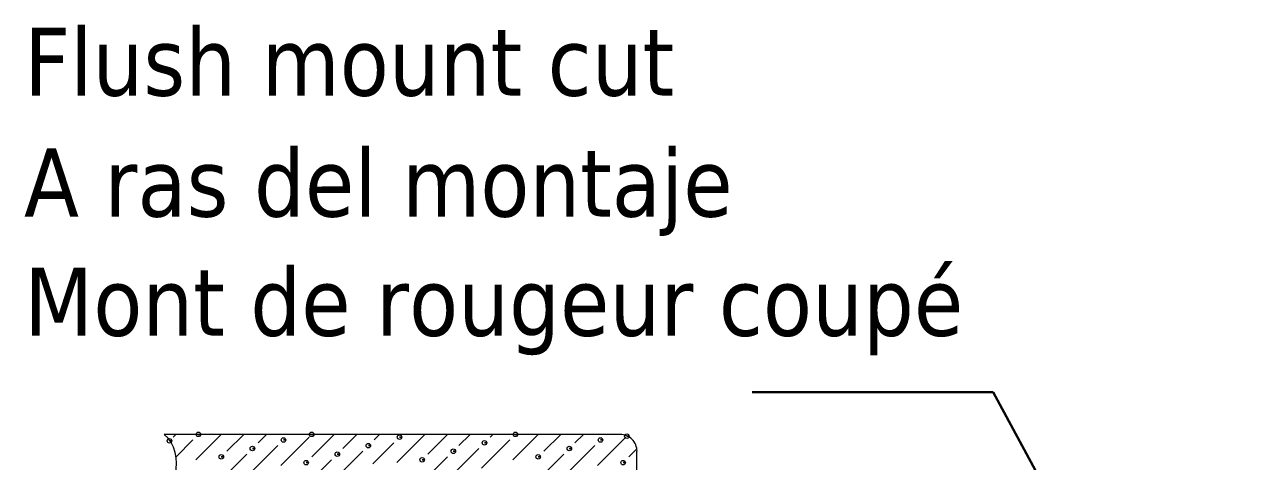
# Model space of a CAD drawing. Header units: millimetres. Extents: x 24811 to 87764, y -117823 to -2257.
# Drawn here: x 87389.1 to 87531, y -117571.4 to -117521.1 of the extents above; entities that cross this region are included whole.
import ezdxf

# ---------------------------------------------------------------- set-up
doc = ezdxf.new("R2010")
doc.units = ezdxf.units.MM
doc.layers.add('尺寸標注', color=1, linetype='Continuous', lineweight=30)
doc.layers.add('細實線', color=1, linetype='Continuous', lineweight=13)
doc.styles.add('DIM', font='txt.shx', dxfattribs={"width": 0.7, "bigfont": 'chineset.shx'})
doc.dimstyles.new('mm+in(开孔纸尺寸)', dxfattribs={"dimscale": 3, "dimtxt": 3.8, "dimasz": 2, "dimexe": 1.25, "dimexo": 0.625, "dimgap": 2, "dimtad": 1, "dimdec": 1, "dimtxsty": 'DIM', "dimcen": 0, "dimclrd": 256, "dimclre": 256, "dimclrt": 3, "dimadec": 0, "dimazin": 0, "dimtfac": 1, "dimtdec": 1, "dimtofl": 0, "dimtmove": 0, "dimatfit": 1, "dimfxl": 1, "dimlwd": -1, "dimarcsym": 0})

# ---------------------------------------------------------------- blocks, each defined once
blk = doc.blocks.new('egege')
at = {"layer": '細實線', "lineweight": 9}
for points, knots in [([(87352.15, -116560.42), (87350.83, -116557.89), (87352.22, -116555.81), (87352.6, -116553.36), (87352.6, -116553.36), (87352.86, -116551.68), (87352.64, -116549.82), (87351.27, -116548.77)], [0, 0, 0, 0, 0.333333, 0.333333, 0.333333, 0.333333, 1, 1, 1, 1]), ([(87355.22, -116548.76), (87355.22, -116548.76), (87355.48, -116548.76), (87355.48, -116548.76), (87355.48, -116548.76), (87355.48, -116548.62), (87355.37, -116548.5), (87355.22, -116548.5), (87355.22, -116548.5), (87355.08, -116548.5), (87354.96, -116548.62), (87354.96, -116548.76), (87354.96, -116548.76), (87354.96, -116548.91), (87355.08, -116549.02), (87355.22, -116549.02), (87355.22, -116549.02), (87355.37, -116549.02), (87355.48, -116548.91), (87355.48, -116548.76), (87355.48, -116548.76), (87355.48, -116548.76), (87355.22, -116548.76), (87355.22, -116548.76)], [0, 0, 0, 0, 0.142857, 0.142857, 0.142857, 0.142857, 0.285714, 0.285714, 0.285714, 0.285714, 0.428571, 0.428571, 0.428571, 0.428571, 0.571429, 0.571429, 0.571429, 0.571429, 0.714286, 0.714286, 0.714286, 0.714286, 1, 1, 1, 1]), ([(87368.27, -116548.76), (87368.27, -116548.76), (87368.53, -116548.76), (87368.53, -116548.76), (87368.53, -116548.76), (87368.53, -116548.62), (87368.41, -116548.5), (87368.27, -116548.5), (87368.27, -116548.5), (87368.12, -116548.5), (87368.01, -116548.62), (87368.01, -116548.76), (87368.01, -116548.76), (87368.01, -116548.91), (87368.12, -116549.02), (87368.27, -116549.02), (87368.27, -116549.02), (87368.41, -116549.02), (87368.53, -116548.91), (87368.53, -116548.76), (87368.53, -116548.76), (87368.53, -116548.76), (87368.27, -116548.76), (87368.27, -116548.76)], [0, 0, 0, 0, 0.142857, 0.142857, 0.142857, 0.142857, 0.285714, 0.285714, 0.285714, 0.285714, 0.428571, 0.428571, 0.428571, 0.428571, 0.571429, 0.571429, 0.571429, 0.571429, 0.714286, 0.714286, 0.714286, 0.714286, 1, 1, 1, 1]), ([(87378.39, -116549.07), (87378.39, -116549.07), (87378.65, -116549.07), (87378.65, -116549.07), (87378.65, -116549.07), (87378.65, -116548.93), (87378.53, -116548.81), (87378.39, -116548.81), (87378.39, -116548.81), (87378.25, -116548.81), (87378.13, -116548.93), (87378.13, -116549.07), (87378.13, -116549.07), (87378.13, -116549.22), (87378.25, -116549.33), (87378.39, -116549.33), (87378.39, -116549.33), (87378.53, -116549.33), (87378.65, -116549.22), (87378.65, -116549.07), (87378.65, -116549.07), (87378.65, -116549.07), (87378.39, -116549.07), (87378.39, -116549.07)], [0, 0, 0, 0, 0.142857, 0.142857, 0.142857, 0.142857, 0.285714, 0.285714, 0.285714, 0.285714, 0.428571, 0.428571, 0.428571, 0.428571, 0.571429, 0.571429, 0.571429, 0.571429, 0.714286, 0.714286, 0.714286, 0.714286, 1, 1, 1, 1]), ([(87391.74, -116548.76), (87391.74, -116548.76), (87392, -116548.76), (87392, -116548.76), (87392, -116548.76), (87392, -116548.62), (87391.89, -116548.5), (87391.74, -116548.5), (87391.74, -116548.5), (87391.6, -116548.5), (87391.48, -116548.62), (87391.48, -116548.76), (87391.48, -116548.76), (87391.48, -116548.91), (87391.6, -116549.02), (87391.74, -116549.02), (87391.74, -116549.02), (87391.89, -116549.02), (87392, -116548.91), (87392, -116548.76), (87392, -116548.76), (87392, -116548.76), (87391.74, -116548.76), (87391.74, -116548.76)], [0, 0, 0, 0, 0.142857, 0.142857, 0.142857, 0.142857, 0.285714, 0.285714, 0.285714, 0.285714, 0.428571, 0.428571, 0.428571, 0.428571, 0.571429, 0.571429, 0.571429, 0.571429, 0.714286, 0.714286, 0.714286, 0.714286, 1, 1, 1, 1]), ([(87405.75, -116550.71), (87405.75, -116550.19), (87405.54, -116549.7), (87405.18, -116549.33), (87405.18, -116549.33), (87404.81, -116548.97), (87404.32, -116548.76), (87403.8, -116548.76)], [0, 0, 0, 0, 0.333333, 0.333333, 0.333333, 0.333333, 1, 1, 1, 1]), ([(87404.58, -116548.97), (87404.58, -116548.97), (87404.84, -116548.97), (87404.84, -116548.97), (87404.84, -116548.97), (87404.84, -116548.83), (87404.72, -116548.71), (87404.58, -116548.71), (87404.58, -116548.71), (87404.43, -116548.71), (87404.32, -116548.83), (87404.32, -116548.97), (87404.32, -116548.97), (87404.32, -116549.11), (87404.43, -116549.23), (87404.58, -116549.23), (87404.58, -116549.23), (87404.72, -116549.23), (87404.84, -116549.11), (87404.84, -116548.97), (87404.84, -116548.97), (87404.84, -116548.97), (87404.58, -116548.97), (87404.58, -116548.97)], [0, 0, 0, 0, 0.142857, 0.142857, 0.142857, 0.142857, 0.285714, 0.285714, 0.285714, 0.285714, 0.428571, 0.428571, 0.428571, 0.428571, 0.571429, 0.571429, 0.571429, 0.571429, 0.714286, 0.714286, 0.714286, 0.714286, 1, 1, 1, 1]), ([(87351.88, -116549.5), (87351.88, -116549.5), (87352.14, -116549.5), (87352.14, -116549.5), (87352.14, -116549.5), (87352.14, -116549.36), (87352.02, -116549.24), (87351.88, -116549.24), (87351.88, -116549.24), (87351.73, -116549.24), (87351.62, -116549.36), (87351.62, -116549.5), (87351.62, -116549.5), (87351.62, -116549.65), (87351.73, -116549.76), (87351.88, -116549.76), (87351.88, -116549.76), (87352.02, -116549.76), (87352.14, -116549.65), (87352.14, -116549.5), (87352.14, -116549.5), (87352.14, -116549.5), (87351.88, -116549.5), (87351.88, -116549.5)], [0, 0, 0, 0, 0.142857, 0.142857, 0.142857, 0.142857, 0.285714, 0.285714, 0.285714, 0.285714, 0.428571, 0.428571, 0.428571, 0.428571, 0.571429, 0.571429, 0.571429, 0.571429, 0.714286, 0.714286, 0.714286, 0.714286, 1, 1, 1, 1]), ([(87361.44, -116550.38), (87361.44, -116550.38), (87361.7, -116550.38), (87361.7, -116550.38), (87361.7, -116550.38), (87361.7, -116550.24), (87361.58, -116550.12), (87361.44, -116550.12), (87361.44, -116550.12), (87361.29, -116550.12), (87361.18, -116550.24), (87361.18, -116550.38), (87361.18, -116550.38), (87361.18, -116550.52), (87361.29, -116550.64), (87361.44, -116550.64), (87361.44, -116550.64), (87361.58, -116550.64), (87361.7, -116550.52), (87361.7, -116550.38), (87361.7, -116550.38), (87361.7, -116550.38), (87361.44, -116550.38), (87361.44, -116550.38)], [0, 0, 0, 0, 0.142857, 0.142857, 0.142857, 0.142857, 0.285714, 0.285714, 0.285714, 0.285714, 0.428571, 0.428571, 0.428571, 0.428571, 0.571429, 0.571429, 0.571429, 0.571429, 0.714286, 0.714286, 0.714286, 0.714286, 1, 1, 1, 1]), ([(87365.02, -116549.4), (87365.02, -116549.4), (87365.28, -116549.4), (87365.28, -116549.4), (87365.28, -116549.4), (87365.28, -116549.26), (87365.17, -116549.14), (87365.02, -116549.14), (87365.02, -116549.14), (87364.88, -116549.14), (87364.76, -116549.26), (87364.76, -116549.4), (87364.76, -116549.4), (87364.76, -116549.54), (87364.88, -116549.66), (87365.02, -116549.66), (87365.02, -116549.66), (87365.17, -116549.66), (87365.28, -116549.54), (87365.28, -116549.4), (87365.28, -116549.4), (87365.28, -116549.4), (87365.02, -116549.4), (87365.02, -116549.4)], [0, 0, 0, 0, 0.142857, 0.142857, 0.142857, 0.142857, 0.285714, 0.285714, 0.285714, 0.285714, 0.428571, 0.428571, 0.428571, 0.428571, 0.571429, 0.571429, 0.571429, 0.571429, 0.714286, 0.714286, 0.714286, 0.714286, 1, 1, 1, 1]), ([(87374.8, -116550.05), (87374.8, -116550.05), (87375.06, -116550.05), (87375.06, -116550.05), (87375.06, -116550.05), (87375.06, -116549.91), (87374.94, -116549.79), (87374.8, -116549.79), (87374.8, -116549.79), (87374.66, -116549.79), (87374.54, -116549.91), (87374.54, -116550.05), (87374.54, -116550.05), (87374.54, -116550.2), (87374.66, -116550.31), (87374.8, -116550.31), (87374.8, -116550.31), (87374.94, -116550.31), (87375.06, -116550.2), (87375.06, -116550.05), (87375.06, -116550.05), (87375.06, -116550.05), (87374.8, -116550.05), (87374.8, -116550.05)], [0, 0, 0, 0, 0.142857, 0.142857, 0.142857, 0.142857, 0.285714, 0.285714, 0.285714, 0.285714, 0.428571, 0.428571, 0.428571, 0.428571, 0.571429, 0.571429, 0.571429, 0.571429, 0.714286, 0.714286, 0.714286, 0.714286, 1, 1, 1, 1]), ([(87388.17, -116549.73), (87388.17, -116549.73), (87388.43, -116549.73), (87388.43, -116549.73), (87388.43, -116549.73), (87388.43, -116549.58), (87388.31, -116549.47), (87388.17, -116549.47), (87388.17, -116549.47), (87388.03, -116549.47), (87387.91, -116549.58), (87387.91, -116549.73), (87387.91, -116549.73), (87387.91, -116549.87), (87388.03, -116549.99), (87388.17, -116549.99), (87388.17, -116549.99), (87388.31, -116549.99), (87388.43, -116549.87), (87388.43, -116549.73), (87388.43, -116549.73), (87388.43, -116549.73), (87388.17, -116549.73), (87388.17, -116549.73)], [0, 0, 0, 0, 0.142857, 0.142857, 0.142857, 0.142857, 0.285714, 0.285714, 0.285714, 0.285714, 0.428571, 0.428571, 0.428571, 0.428571, 0.571429, 0.571429, 0.571429, 0.571429, 0.714286, 0.714286, 0.714286, 0.714286, 1, 1, 1, 1]), ([(87397.95, -116550.38), (87397.95, -116550.38), (87398.21, -116550.38), (87398.21, -116550.38), (87398.21, -116550.38), (87398.21, -116550.24), (87398.09, -116550.12), (87397.95, -116550.12), (87397.95, -116550.12), (87397.81, -116550.12), (87397.69, -116550.24), (87397.69, -116550.38), (87397.69, -116550.38), (87397.69, -116550.52), (87397.81, -116550.64), (87397.95, -116550.64), (87397.95, -116550.64), (87398.09, -116550.64), (87398.21, -116550.52), (87398.21, -116550.38), (87398.21, -116550.38), (87398.21, -116550.38), (87397.95, -116550.38), (87397.95, -116550.38)], [0, 0, 0, 0, 0.142857, 0.142857, 0.142857, 0.142857, 0.285714, 0.285714, 0.285714, 0.285714, 0.428571, 0.428571, 0.428571, 0.428571, 0.571429, 0.571429, 0.571429, 0.571429, 0.714286, 0.714286, 0.714286, 0.714286, 1, 1, 1, 1]), ([(87401.54, -116549.4), (87401.54, -116549.4), (87401.8, -116549.4), (87401.8, -116549.4), (87401.8, -116549.4), (87401.8, -116549.26), (87401.68, -116549.14), (87401.54, -116549.14), (87401.54, -116549.14), (87401.39, -116549.14), (87401.28, -116549.26), (87401.28, -116549.4), (87401.28, -116549.4), (87401.28, -116549.54), (87401.39, -116549.66), (87401.54, -116549.66), (87401.54, -116549.66), (87401.68, -116549.66), (87401.8, -116549.54), (87401.8, -116549.4), (87401.8, -116549.4), (87401.8, -116549.4), (87401.54, -116549.4), (87401.54, -116549.4)], [0, 0, 0, 0, 0.142857, 0.142857, 0.142857, 0.142857, 0.285714, 0.285714, 0.285714, 0.285714, 0.428571, 0.428571, 0.428571, 0.428571, 0.571429, 0.571429, 0.571429, 0.571429, 0.714286, 0.714286, 0.714286, 0.714286, 1, 1, 1, 1]), ([(87357.85, -116551.36), (87357.85, -116551.36), (87358.11, -116551.36), (87358.11, -116551.36), (87358.11, -116551.36), (87358.11, -116551.21), (87357.99, -116551.09), (87357.85, -116551.09), (87357.85, -116551.09), (87357.7, -116551.09), (87357.59, -116551.21), (87357.59, -116551.36), (87357.59, -116551.36), (87357.59, -116551.5), (87357.7, -116551.61), (87357.85, -116551.61), (87357.85, -116551.61), (87357.99, -116551.61), (87358.11, -116551.5), (87358.11, -116551.36), (87358.11, -116551.36), (87358.11, -116551.36), (87357.85, -116551.36), (87357.85, -116551.36)], [0, 0, 0, 0, 0.142857, 0.142857, 0.142857, 0.142857, 0.285714, 0.285714, 0.285714, 0.285714, 0.428571, 0.428571, 0.428571, 0.428571, 0.571429, 0.571429, 0.571429, 0.571429, 0.714286, 0.714286, 0.714286, 0.714286, 1, 1, 1, 1]), ([(87367.63, -116552.01), (87367.63, -116552.01), (87367.89, -116552.01), (87367.89, -116552.01), (87367.89, -116552.01), (87367.89, -116551.86), (87367.77, -116551.75), (87367.63, -116551.75), (87367.63, -116551.75), (87367.49, -116551.75), (87367.37, -116551.86), (87367.37, -116552.01), (87367.37, -116552.01), (87367.37, -116552.15), (87367.49, -116552.27), (87367.63, -116552.27), (87367.63, -116552.27), (87367.77, -116552.27), (87367.89, -116552.15), (87367.89, -116552.01), (87367.89, -116552.01), (87367.89, -116552.01), (87367.63, -116552.01), (87367.63, -116552.01)], [0, 0, 0, 0, 0.142857, 0.142857, 0.142857, 0.142857, 0.285714, 0.285714, 0.285714, 0.285714, 0.428571, 0.428571, 0.428571, 0.428571, 0.571429, 0.571429, 0.571429, 0.571429, 0.714286, 0.714286, 0.714286, 0.714286, 1, 1, 1, 1]), ([(87371.22, -116551.03), (87371.22, -116551.03), (87371.48, -116551.03), (87371.48, -116551.03), (87371.48, -116551.03), (87371.48, -116550.89), (87371.36, -116550.77), (87371.22, -116550.77), (87371.22, -116550.77), (87371.07, -116550.77), (87370.96, -116550.89), (87370.96, -116551.03), (87370.96, -116551.03), (87370.96, -116551.17), (87371.07, -116551.29), (87371.22, -116551.29), (87371.22, -116551.29), (87371.36, -116551.29), (87371.48, -116551.17), (87371.48, -116551.03), (87371.48, -116551.03), (87371.48, -116551.03), (87371.22, -116551.03), (87371.22, -116551.03)], [0, 0, 0, 0, 0.142857, 0.142857, 0.142857, 0.142857, 0.285714, 0.285714, 0.285714, 0.285714, 0.428571, 0.428571, 0.428571, 0.428571, 0.571429, 0.571429, 0.571429, 0.571429, 0.714286, 0.714286, 0.714286, 0.714286, 1, 1, 1, 1]), ([(87381, -116551.68), (87381, -116551.68), (87381.26, -116551.68), (87381.26, -116551.68), (87381.26, -116551.68), (87381.26, -116551.54), (87381.14, -116551.42), (87381, -116551.42), (87381, -116551.42), (87380.85, -116551.42), (87380.74, -116551.54), (87380.74, -116551.68), (87380.74, -116551.68), (87380.74, -116551.82), (87380.85, -116551.94), (87381, -116551.94), (87381, -116551.94), (87381.14, -116551.94), (87381.26, -116551.82), (87381.26, -116551.68), (87381.26, -116551.68), (87381.26, -116551.68), (87381, -116551.68), (87381, -116551.68)], [0, 0, 0, 0, 0.142857, 0.142857, 0.142857, 0.142857, 0.285714, 0.285714, 0.285714, 0.285714, 0.428571, 0.428571, 0.428571, 0.428571, 0.571429, 0.571429, 0.571429, 0.571429, 0.714286, 0.714286, 0.714286, 0.714286, 1, 1, 1, 1]), ([(87384.58, -116550.7), (87384.58, -116550.7), (87384.84, -116550.7), (87384.84, -116550.7), (87384.84, -116550.7), (87384.84, -116550.56), (87384.73, -116550.44), (87384.58, -116550.44), (87384.58, -116550.44), (87384.44, -116550.44), (87384.32, -116550.56), (87384.32, -116550.7), (87384.32, -116550.7), (87384.32, -116550.85), (87384.44, -116550.96), (87384.58, -116550.96), (87384.58, -116550.96), (87384.73, -116550.96), (87384.84, -116550.85), (87384.84, -116550.7), (87384.84, -116550.7), (87384.84, -116550.7), (87384.58, -116550.7), (87384.58, -116550.7)], [0, 0, 0, 0, 0.142857, 0.142857, 0.142857, 0.142857, 0.285714, 0.285714, 0.285714, 0.285714, 0.428571, 0.428571, 0.428571, 0.428571, 0.571429, 0.571429, 0.571429, 0.571429, 0.714286, 0.714286, 0.714286, 0.714286, 1, 1, 1, 1]), ([(87394.37, -116551.36), (87394.37, -116551.36), (87394.63, -116551.36), (87394.63, -116551.36), (87394.63, -116551.36), (87394.63, -116551.21), (87394.51, -116551.09), (87394.37, -116551.09), (87394.37, -116551.09), (87394.22, -116551.09), (87394.11, -116551.21), (87394.11, -116551.36), (87394.11, -116551.36), (87394.11, -116551.5), (87394.22, -116551.61), (87394.37, -116551.61), (87394.37, -116551.61), (87394.51, -116551.61), (87394.63, -116551.5), (87394.63, -116551.36), (87394.63, -116551.36), (87394.63, -116551.36), (87394.37, -116551.36), (87394.37, -116551.36)], [0, 0, 0, 0, 0.142857, 0.142857, 0.142857, 0.142857, 0.285714, 0.285714, 0.285714, 0.285714, 0.428571, 0.428571, 0.428571, 0.428571, 0.571429, 0.571429, 0.571429, 0.571429, 0.714286, 0.714286, 0.714286, 0.714286, 1, 1, 1, 1]), ([(87404.15, -116552.01), (87404.15, -116552.01), (87404.41, -116552.01), (87404.41, -116552.01), (87404.41, -116552.01), (87404.41, -116551.86), (87404.29, -116551.75), (87404.15, -116551.75), (87404.15, -116551.75), (87404, -116551.75), (87403.89, -116551.86), (87403.89, -116552.01), (87403.89, -116552.01), (87403.89, -116552.15), (87404, -116552.27), (87404.15, -116552.27), (87404.15, -116552.27), (87404.29, -116552.27), (87404.41, -116552.15), (87404.41, -116552.01), (87404.41, -116552.01), (87404.41, -116552.01), (87404.15, -116552.01), (87404.15, -116552.01)], [0, 0, 0, 0, 0.142857, 0.142857, 0.142857, 0.142857, 0.285714, 0.285714, 0.285714, 0.285714, 0.428571, 0.428571, 0.428571, 0.428571, 0.571429, 0.571429, 0.571429, 0.571429, 0.714286, 0.714286, 0.714286, 0.714286, 1, 1, 1, 1])]:
    blk.add_open_spline(points, degree=3, knots=knots, dxfattribs=at)
for points in [[(87403.8, -116548.77), (87403.8, -116548.77), (87351.27, -116548.77), (87351.27, -116548.77)], [(87352.31, -116549.07), (87352.31, -116549.07), (87352.62, -116548.76), (87352.62, -116548.76)], [(87354.91, -116551.68), (87354.91, -116551.68), (87357.83, -116548.76), (87357.83, -116548.76)], [(87358.5, -116550.7), (87358.5, -116550.7), (87360.44, -116548.76), (87360.44, -116548.76)], [(87362.09, -116549.73), (87362.09, -116549.73), (87363.05, -116548.76), (87363.05, -116548.76)], [(87368.28, -116551.36), (87368.28, -116551.36), (87370.87, -116548.76), (87370.87, -116548.76)], [(87371.87, -116550.38), (87371.87, -116550.38), (87373.48, -116548.76), (87373.48, -116548.76)], [(87375.45, -116549.4), (87375.45, -116549.4), (87376.09, -116548.76), (87376.09, -116548.76)], [(87378.06, -116552.01), (87378.06, -116552.01), (87381.31, -116548.76), (87381.31, -116548.76)], [(87381.65, -116551.03), (87381.65, -116551.03), (87383.92, -116548.76), (87383.92, -116548.76)], [(87385.24, -116550.05), (87385.24, -116550.05), (87386.52, -116548.76), (87386.52, -116548.76)], [(87388.82, -116549.07), (87388.82, -116549.07), (87389.13, -116548.76), (87389.13, -116548.76)], [(87391.43, -116551.68), (87391.43, -116551.68), (87394.35, -116548.76), (87394.35, -116548.76)], [(87395.02, -116550.7), (87395.02, -116550.7), (87396.96, -116548.76), (87396.96, -116548.76)], [(87398.6, -116549.73), (87398.6, -116549.73), (87399.57, -116548.76), (87399.57, -116548.76)], [(87352.64, -116551.35), (87352.64, -116551.35), (87354.59, -116549.4), (87354.59, -116549.4)], [(87361.11, -116553.31), (87361.11, -116553.31), (87364.37, -116550.05), (87364.37, -116550.05)], [(87364.7, -116552.33), (87364.7, -116552.33), (87367.96, -116549.07), (87367.96, -116549.07)], [(87375.31, -116552.15), (87375.31, -116552.15), (87377.74, -116549.73), (87377.74, -116549.73)], [(87387.84, -116552.66), (87387.84, -116552.66), (87391.1, -116549.4), (87391.1, -116549.4)], [(87397.62, -116553.31), (87397.62, -116553.31), (87400.89, -116550.05), (87400.89, -116550.05)], [(87401.21, -116552.33), (87401.21, -116552.33), (87404.47, -116549.07), (87404.47, -116549.07)], [(87357.52, -116554.29), (87357.52, -116554.29), (87360.78, -116551.03), (87360.78, -116551.03)], [(87367.3, -116554.94), (87367.3, -116554.94), (87370.57, -116551.68), (87370.57, -116551.68)], [(87370.89, -116553.96), (87370.89, -116553.96), (87374.15, -116550.7), (87374.15, -116550.7)], [(87380.67, -116554.62), (87380.67, -116554.62), (87383.93, -116551.36), (87383.93, -116551.36)], [(87384.26, -116553.64), (87384.26, -116553.64), (87387.52, -116550.38), (87387.52, -116550.38)], [(87394.04, -116554.29), (87394.04, -116554.29), (87397.3, -116551.03), (87397.3, -116551.03)], [(87404.8, -116551.36), (87404.8, -116551.36), (87405.68, -116550.47), (87405.68, -116550.47)], [(87405.74, -116560.43), (87405.74, -116560.43), (87405.74, -116550.71), (87405.74, -116550.71)]]:
    blk.add_open_spline(points, degree=3, dxfattribs=at)
at = {"layer": '尺寸標注', "char_height": 7.839, "attachment_point": 1}
for s, insert, width in [('{\\fTahoma|b0|i0|c0|p34;Flush mount cut}', (87335.13, -116501.93), 100.4633), ('{\\fTahoma|b0|i0|c0|p34;A ras del montaje}', (87335.13, -116515.85), 113.9767), ('{\\fTahoma|b0|i0|c0|p34;Mont de rougeur coupé}', (87335.13, -116529.57), 145.483)]:
    blk.add_mtext(s, dxfattribs=dict(at, insert=insert, width=width))
at = {"layer": '尺寸標注'}
blk.add_leader([(87477.11, -116600.1), (87446.8, -116543.89), (87419.03, -116543.89)], dimstyle='mm+in(开孔纸尺寸)', dxfattribs=at)

msp = doc.modelspace()

# ---------------------------------------------------------------- block references
at = {"layer": '尺寸標注', "color": 0}
msp.add_blockref('egege', (53.91, -1019.52), dxfattribs=at)

doc.saveas('drawing.dxf')
